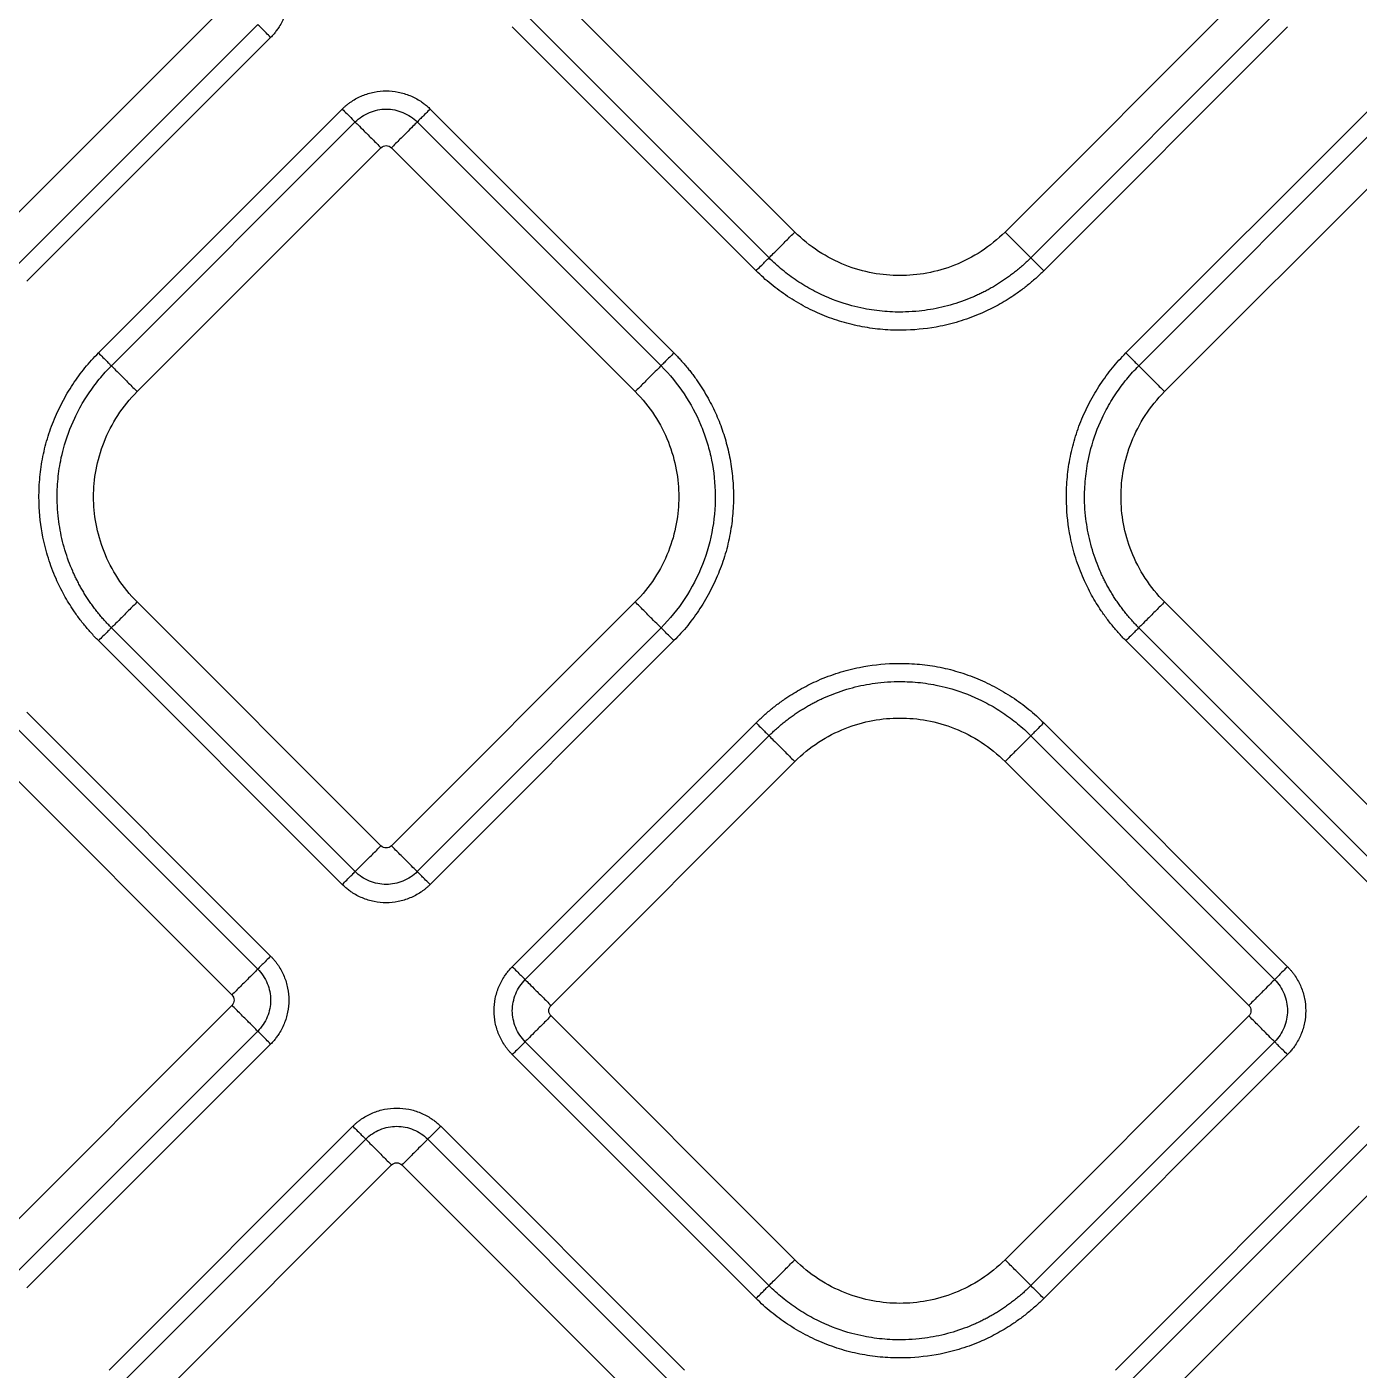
# Model space of a CAD drawing. Extents: x 0 to 84, y -21 to 126.
# Drawn here: x 48.219 to 51.818, y 34.201 to 37.829 of the extents above; entities that cross this region are included whole.
import ezdxf

# ---------------------------------------------------------------- set-up
doc = ezdxf.new("R2010")
doc.units = 0
doc.header["$MEASUREMENT"] = 0
doc.layers.add('1', color=4, linetype='Continuous')

# ---------------------------------------------------------------- blocks, each defined once
blk = doc.blocks.new('PRODIGY')
at = {"layer": '1', "color": 3, "linetype": 'Continuous', "lineweight": 25}
for p, q in [((50.2936, 37.2752), (49.6349, 37.9338)), ((51.5202, 37.9338), (50.8616, 37.2752)), ((48.7729, 37.9053), (48.1142, 37.2467)), ((50.2239, 37.2055), (49.5652, 37.8641)), ((51.5899, 37.8641), (50.9313, 37.2055)), ((48.8426, 37.8356), (48.1839, 37.177)), ((50.189, 37.1706), (49.5304, 37.8293)), ((51.6248, 37.8293), (50.9661, 37.1706)), ((48.8774, 37.8008), (48.2188, 37.1421)), ((48.4123, 36.9486), (49.0709, 37.6073)), ((49.3084, 37.6073), (49.967, 36.9486)), ((51.1881, 36.9486), (51.8468, 37.6073)), ((48.4471, 36.9138), (49.1058, 37.5724)), ((49.2735, 37.5724), (49.9322, 36.9138)), ((51.223, 36.9138), (51.8816, 37.5725)), ((48.5168, 36.844), (49.1755, 37.5027)), ((49.2038, 37.5027), (49.8625, 36.844)), ((51.2927, 36.8441), (51.9513, 37.5027)), ((49.1755, 35.6174), (48.5168, 36.2761)), ((49.8625, 36.2761), (49.2038, 35.6174)), ((51.9513, 35.6174), (51.2927, 36.2761)), ((49.0709, 35.5129), (48.4123, 36.1715)), ((49.1058, 35.5477), (48.4471, 36.2064)), ((49.9322, 36.2064), (49.2735, 35.5477)), ((49.967, 36.1715), (49.3084, 35.5129)), ((51.8468, 35.5129), (51.1881, 36.1715)), ((51.8816, 35.5477), (51.223, 36.2064)), ((48.2188, 35.978), (48.8775, 35.3194)), ((48.184, 35.9432), (48.8426, 35.2845)), ((49.5303, 35.2909), (50.189, 35.9495)), ((50.9661, 35.9495), (51.6247, 35.2909)), ((49.5652, 35.256), (50.2238, 35.9147)), ((50.9312, 35.9147), (51.5899, 35.256)), ((48.1143, 35.8735), (48.7729, 35.2148)), ((49.6349, 35.1863), (50.2935, 35.845)), ((50.8615, 35.845), (51.5202, 35.1863)), ((48.7729, 35.1865), (48.1143, 34.5279)), ((50.2935, 34.4994), (49.6349, 35.158)), ((51.5202, 35.158), (50.8615, 34.4994)), ((48.8426, 35.1168), (48.184, 34.4582)), ((50.2238, 34.4296), (49.5652, 35.0883)), ((51.5899, 35.0883), (50.9312, 34.4296)), ((48.8775, 35.0819), (48.2188, 34.4233)), ((50.189, 34.3948), (49.5303, 35.0534)), ((51.6247, 35.0534), (50.9661, 34.3948)), ((48.4408, 34.2013), (49.0994, 34.86)), ((49.3369, 34.86), (49.9955, 34.2013)), ((51.1596, 34.2013), (51.8183, 34.8599)), ((48.4756, 34.1665), (49.1343, 34.8251)), ((49.302, 34.8251), (49.9607, 34.1665)), ((51.1945, 34.1664), (51.8531, 34.8251)), ((48.5453, 34.0968), (49.204, 34.7554)), ((49.2323, 34.7554), (49.891, 34.0968)), ((51.2642, 34.0967), (51.9228, 34.7554))]:
    blk.add_line(p, q, dxfattribs=at)
for points, knots in [([(48.8774, 38.0382), (48.8793, 38.0362), (48.8832, 38.0323), (48.8885, 38.026), (48.8936, 38.0195), (48.8999, 38.0105), (48.907, 37.9987), (48.914, 37.9838), (48.9196, 37.9683), (48.9249, 37.947), (48.9277, 37.9195), (48.9249, 37.892), (48.9196, 37.8707), (48.914, 37.8552), (48.907, 37.8403), (48.8994, 37.8277), (48.892, 37.8172), (48.885, 37.8087), (48.88, 37.8034), (48.8774, 37.8008)], [0, 0, 0, 0, 0.031198, 0.062422, 0.093752, 0.125266, 0.187622, 0.250173, 0.31267, 0.375042, 0.499989, 0.624937, 0.687308, 0.749825, 0.812368, 0.874743, 0.916727, 0.958417, 1, 1, 1, 1]), ([(48.8774, 37.8008), (48.8735, 37.8047), (48.8694, 37.8088), (48.8614, 37.8168), (48.8576, 37.8206), (48.8511, 37.8272), (48.8484, 37.8298), (48.8445, 37.8338), (48.8432, 37.835), (48.8426, 37.8356)], [0, 0, 0, 0, 0.25, 0.25, 0.5, 0.5, 0.75, 0.75, 1, 1, 1, 1]), ([(49.0709, 37.6073), (49.0729, 37.6092), (49.0768, 37.613), (49.0831, 37.6183), (49.0896, 37.6234), (49.0986, 37.6297), (49.1104, 37.6368), (49.1254, 37.6438), (49.1409, 37.6494), (49.1622, 37.6548), (49.1896, 37.6576), (49.2171, 37.6548), (49.2384, 37.6494), (49.2539, 37.6438), (49.2689, 37.6368), (49.2815, 37.6293), (49.2919, 37.6218), (49.3005, 37.6149), (49.3057, 37.6098), (49.3084, 37.6073)], [0, 0, 0, 0, 0.031198, 0.062422, 0.093752, 0.125266, 0.187622, 0.250173, 0.31267, 0.375042, 0.499989, 0.624937, 0.687308, 0.749825, 0.812368, 0.874743, 0.916727, 0.958417, 1, 1, 1, 1]), ([(49.0709, 37.6073), (49.0792, 37.599), (49.0874, 37.5908), (49.1001, 37.5781), (49.1044, 37.5738), (49.1058, 37.5724)], [0, 0, 0, 0, 0.5, 0.5, 1, 1, 1, 1]), ([(49.1058, 37.5724), (49.1166, 37.5833), (49.1299, 37.592), (49.1587, 37.604), (49.1743, 37.6072), (49.205, 37.6072), (49.2206, 37.604), (49.2494, 37.592), (49.2627, 37.5833), (49.2735, 37.5724)], [0, 0, 0, 0, 0.25, 0.25, 0.5, 0.5, 0.75, 0.75, 1, 1, 1, 1]), ([(49.3084, 37.6073), (49.3044, 37.6033), (49.3003, 37.5992), (49.2923, 37.5912), (49.2885, 37.5874), (49.282, 37.5809), (49.2793, 37.5782), (49.2753, 37.5743), (49.2741, 37.573), (49.2735, 37.5724)], [0, 0, 0, 0, 0.25, 0.25, 0.5, 0.5, 0.75, 0.75, 1, 1, 1, 1]), ([(49.1058, 37.5724), (49.1071, 37.5711), (49.1098, 37.5684), (49.1181, 37.5601), (49.1238, 37.5544), (49.1371, 37.5412), (49.1447, 37.5336), (49.1602, 37.518), (49.1681, 37.5101), (49.1755, 37.5027)], [0, 0, 0, 0, 0.25, 0.25, 0.5, 0.5, 0.75, 0.75, 1, 1, 1, 1]), ([(49.2735, 37.5724), (49.2722, 37.5711), (49.2695, 37.5684), (49.2611, 37.56), (49.2555, 37.5544), (49.2422, 37.5411), (49.2346, 37.5335), (49.219, 37.518), (49.2112, 37.5101), (49.2038, 37.5027)], [0, 0, 0, 0, 0.25, 0.25, 0.5, 0.5, 0.75, 0.75, 1, 1, 1, 1]), ([(50.2239, 37.2055), (50.2252, 37.2068), (50.2279, 37.2095), (50.2363, 37.2178), (50.2419, 37.2235), (50.2552, 37.2368), (50.2628, 37.2444), (50.2783, 37.2599), (50.2862, 37.2678), (50.2936, 37.2752)], [0, 0, 0, 0, 0.25, 0.25, 0.5, 0.5, 0.75, 0.75, 1, 1, 1, 1]), ([(50.8616, 37.2752), (50.842, 37.2556), (50.8203, 37.238), (50.7744, 37.208), (50.7501, 37.1955), (50.7007, 37.1759), (50.6755, 37.1688), (50.6258, 37.1596), (50.6012, 37.1575), (50.5539, 37.1575), (50.5294, 37.1596), (50.4796, 37.1688), (50.4545, 37.1759), (50.405, 37.1955), (50.3808, 37.208), (50.3348, 37.238), (50.3132, 37.2556), (50.2936, 37.2752)], [0, 0, 0, 0, 0.125, 0.125, 0.25, 0.25, 0.375, 0.375, 0.5, 0.5, 0.625, 0.625, 0.75, 0.75, 0.875, 0.875, 1, 1, 1, 1]), ([(50.9313, 37.2055), (50.93, 37.2068), (50.9273, 37.2095), (50.9189, 37.2178), (50.9132, 37.2235), (50.8999, 37.2368), (50.8923, 37.2444), (50.8768, 37.2599), (50.8689, 37.2678), (50.8616, 37.2752)], [0, 0, 0, 0, 0.25, 0.25, 0.5, 0.5, 0.75, 0.75, 1, 1, 1, 1]), ([(50.189, 37.1706), (50.1929, 37.1745), (50.1971, 37.1787), (50.2051, 37.1867), (50.2089, 37.1905), (50.2154, 37.197), (50.2181, 37.1997), (50.222, 37.2036), (50.2233, 37.2049), (50.2239, 37.2055)], [0, 0, 0, 0, 0.25, 0.25, 0.5, 0.5, 0.75, 0.75, 1, 1, 1, 1]), ([(50.9313, 37.2055), (50.928, 37.2022), (50.9213, 37.1957), (50.9111, 37.1863), (50.9007, 37.1773), (50.8902, 37.1686), (50.8795, 37.1603), (50.8687, 37.1523), (50.8578, 37.1447), (50.8467, 37.1375), (50.8356, 37.1306), (50.8245, 37.1241), (50.8132, 37.1179), (50.8019, 37.112), (50.7904, 37.1064), (50.7736, 37.0988), (50.7409, 37.0856), (50.6912, 37.0707), (50.6378, 37.0618), (50.5862, 37.0583), (50.5362, 37.0596), (50.4877, 37.0664), (50.4298, 37.0799), (50.3836, 37.0968), (50.3423, 37.1175), (50.3205, 37.1299), (50.2994, 37.1432), (50.2791, 37.1575), (50.2597, 37.1727), (50.2412, 37.1886), (50.2296, 37.1999), (50.2239, 37.2055)], [0, 0, 0, 0, 0.017777, 0.035429, 0.05295, 0.070335, 0.087579, 0.104678, 0.121626, 0.138422, 0.15506, 0.171537, 0.18785, 0.204007, 0.220236, 0.23663, 0.2744, 0.355233, 0.434067, 0.480754, 0.552371, 0.624938, 0.667358, 0.779414, 0.811539, 0.843523, 0.875325, 0.90691, 0.93824, 0.96928, 1, 1, 1, 1]), ([(50.9661, 37.1706), (50.9624, 37.1743), (50.9585, 37.1782), (50.9507, 37.186), (50.9469, 37.1898), (50.9403, 37.1964), (50.9375, 37.1993), (50.9333, 37.2035), (50.9319, 37.2048), (50.9313, 37.2055)], [0, 0, 0, 0, 0.25, 0.25, 0.5, 0.5, 0.75, 0.75, 1, 1, 1, 1]), ([(50.9661, 37.1706), (50.9626, 37.1671), (50.9555, 37.1601), (50.9445, 37.15), (50.9332, 37.1402), (50.9217, 37.1307), (50.9099, 37.1215), (50.8978, 37.1125), (50.876, 37.0973), (50.8434, 37.0774), (50.796, 37.054), (50.7438, 37.0343), (50.6758, 37.0168), (50.6066, 37.0091), (50.5382, 37.0104), (50.4824, 37.0171), (50.4273, 37.0296), (50.3737, 37.048), (50.3223, 37.0718), (50.2819, 37.0958), (50.2512, 37.1171), (50.2294, 37.1339), (50.2086, 37.1517), (50.1955, 37.1643), (50.189, 37.1706)], [0, 0, 0, 0, 0.017341, 0.034665, 0.051985, 0.069313, 0.086663, 0.104047, 0.121478, 0.179141, 0.236743, 0.304922, 0.372836, 0.480686, 0.54577, 0.610337, 0.67596, 0.741895, 0.807114, 0.872629, 0.904913, 0.936849, 0.968517, 1, 1, 1, 1]), ([(48.4123, 36.1715), (48.4088, 36.1751), (48.4018, 36.1822), (48.3917, 36.1932), (48.3819, 36.2044), (48.3723, 36.216), (48.3631, 36.2278), (48.3542, 36.2398), (48.339, 36.2617), (48.319, 36.2942), (48.2956, 36.3416), (48.2759, 36.3938), (48.2585, 36.4619), (48.2507, 36.531), (48.252, 36.5994), (48.2587, 36.6553), (48.2713, 36.7104), (48.2897, 36.764), (48.3135, 36.8154), (48.3374, 36.8558), (48.3587, 36.8864), (48.3756, 36.9082), (48.3933, 36.9291), (48.406, 36.9421), (48.4123, 36.9486)], [0, 0, 0, 0, 0.017341, 0.034665, 0.051985, 0.069313, 0.086663, 0.104047, 0.121478, 0.179141, 0.236743, 0.304922, 0.372836, 0.480686, 0.54577, 0.610337, 0.67596, 0.741895, 0.807114, 0.872629, 0.904913, 0.936849, 0.968517, 1, 1, 1, 1]), ([(48.4123, 36.9486), (48.4162, 36.9447), (48.4204, 36.9405), (48.4283, 36.9326), (48.4321, 36.9287), (48.4387, 36.9222), (48.4414, 36.9195), (48.4453, 36.9156), (48.4465, 36.9144), (48.4471, 36.9138)], [0, 0, 0, 0, 0.25, 0.25, 0.5, 0.5, 0.75, 0.75, 1, 1, 1, 1]), ([(49.967, 36.9486), (49.9633, 36.9449), (49.9594, 36.941), (49.9516, 36.9332), (49.9478, 36.9294), (49.9412, 36.9228), (49.9383, 36.9199), (49.9342, 36.9158), (49.9328, 36.9144), (49.9322, 36.9138)], [0, 0, 0, 0, 0.25, 0.25, 0.5, 0.5, 0.75, 0.75, 1, 1, 1, 1]), ([(49.967, 36.9486), (49.9702, 36.9454), (49.9765, 36.939), (49.9857, 36.9291), (49.9946, 36.919), (50.0033, 36.9087), (50.0117, 36.8981), (50.0199, 36.8873), (50.0278, 36.8764), (50.0378, 36.8618), (50.0496, 36.8433), (50.0665, 36.8136), (50.0848, 36.7759), (50.1023, 36.7291), (50.1155, 36.6802), (50.1244, 36.6292), (50.1285, 36.576), (50.1274, 36.5219), (50.1209, 36.4668), (50.1087, 36.4122), (50.0905, 36.3586), (50.0669, 36.307), (50.043, 36.2661), (50.0215, 36.235), (50.0044, 36.2127), (49.9863, 36.1914), (49.9734, 36.1781), (49.967, 36.1715)], [0, 0, 0, 0, 0.015653, 0.03129, 0.046922, 0.062557, 0.078206, 0.093877, 0.10958, 0.125325, 0.155378, 0.185662, 0.243925, 0.301095, 0.359088, 0.419952, 0.480645, 0.544392, 0.607866, 0.673169, 0.738587, 0.80425, 0.870202, 0.903106, 0.935649, 0.967918, 1, 1, 1, 1]), ([(51.1881, 36.1715), (51.1846, 36.1751), (51.1776, 36.1822), (51.1675, 36.1932), (51.1577, 36.2045), (51.1482, 36.216), (51.1389, 36.2278), (51.13, 36.2399), (51.1148, 36.2617), (51.0949, 36.2943), (51.0715, 36.3416), (51.0517, 36.3938), (51.0343, 36.4619), (51.0266, 36.5311), (51.0279, 36.5994), (51.0346, 36.6553), (51.0471, 36.7104), (51.0655, 36.764), (51.0893, 36.8154), (51.1133, 36.8558), (51.1346, 36.8864), (51.1514, 36.9083), (51.1692, 36.9291), (51.1818, 36.9421), (51.1881, 36.9486)], [0, 0, 0, 0, 0.0173412, 0.0346651, 0.0519847, 0.069313, 0.0866627, 0.1040468, 0.121478, 0.1791406, 0.2367426, 0.3049223, 0.3728359, 0.4806859, 0.5457701, 0.6103365, 0.6759598, 0.7418949, 0.807114, 0.8726293, 0.9049132, 0.9368491, 0.9685172, 1, 1, 1, 1]), ([(51.1881, 36.9486), (51.192, 36.9447), (51.1962, 36.9406), (51.2041, 36.9326), (51.208, 36.9288), (51.2145, 36.9223), (51.2172, 36.9196), (51.2211, 36.9156), (51.2223, 36.9144), (51.223, 36.9138)], [0, 0, 0, 0, 0.25, 0.25, 0.5, 0.5, 0.75, 0.75, 1, 1, 1, 1]), ([(48.4471, 36.2064), (48.4439, 36.2097), (48.4374, 36.2163), (48.428, 36.2265), (48.419, 36.2369), (48.4103, 36.2474), (48.402, 36.2581), (48.394, 36.2689), (48.3864, 36.2799), (48.3792, 36.2909), (48.3723, 36.302), (48.3657, 36.3132), (48.3596, 36.3244), (48.3537, 36.3357), (48.3481, 36.3472), (48.3405, 36.364), (48.3272, 36.3968), (48.3124, 36.4464), (48.3034, 36.4999), (48.3, 36.5514), (48.3013, 36.6015), (48.3081, 36.65), (48.3216, 36.7079), (48.3385, 36.754), (48.3592, 36.7953), (48.3715, 36.8171), (48.3849, 36.8382), (48.3992, 36.8585), (48.4144, 36.8779), (48.4303, 36.8964), (48.4415, 36.908), (48.4471, 36.9138)], [0, 0, 0, 0, 0.017777, 0.035429, 0.05295, 0.070335, 0.087579, 0.104677, 0.121626, 0.138422, 0.15506, 0.171537, 0.18785, 0.204007, 0.220236, 0.23663, 0.2744, 0.355233, 0.434068, 0.480754, 0.552371, 0.624938, 0.667358, 0.779414, 0.811539, 0.843523, 0.875326, 0.90691, 0.93824, 0.96928, 1, 1, 1, 1]), ([(48.4471, 36.9138), (48.4484, 36.9124), (48.4512, 36.9097), (48.4595, 36.9014), (48.4652, 36.8957), (48.4785, 36.8824), (48.4861, 36.8748), (48.5016, 36.8593), (48.5095, 36.8514), (48.5168, 36.844)], [0, 0, 0, 0, 0.25, 0.25, 0.5, 0.5, 0.75, 0.75, 1, 1, 1, 1]), ([(49.9322, 36.9138), (49.9309, 36.9124), (49.9282, 36.9097), (49.9198, 36.9014), (49.9141, 36.8957), (49.9008, 36.8824), (49.8932, 36.8748), (49.8777, 36.8593), (49.8698, 36.8514), (49.8625, 36.844)], [0, 0, 0, 0, 0.25, 0.25, 0.5, 0.5, 0.75, 0.75, 1, 1, 1, 1]), ([(49.9322, 36.9138), (49.9559, 36.8901), (49.9767, 36.8644), (50.0123, 36.8111), (50.027, 36.7835), (50.0447, 36.7419), (50.0498, 36.7282), (50.059, 36.6997), (50.063, 36.6851), (50.0732, 36.6398), (50.0774, 36.6081), (50.0794, 36.5428), (50.0772, 36.5092), (50.0658, 36.4424), (50.0566, 36.4091), (50.0313, 36.3449), (50.0153, 36.314), (49.9776, 36.2566), (49.9559, 36.23), (49.9322, 36.2064)], [0, 0, 0, 0, 0.125, 0.125, 0.25, 0.25, 0.3125, 0.3125, 0.375, 0.375, 0.5, 0.5, 0.625, 0.625, 0.75, 0.75, 0.875, 0.875, 1, 1, 1, 1]), ([(51.223, 36.2064), (51.2197, 36.2097), (51.2132, 36.2163), (51.2038, 36.2265), (51.1948, 36.2369), (51.1861, 36.2475), (51.1778, 36.2581), (51.1698, 36.269), (51.1622, 36.2799), (51.155, 36.2909), (51.1481, 36.302), (51.1416, 36.3132), (51.1354, 36.3244), (51.1295, 36.3357), (51.1239, 36.3472), (51.1163, 36.364), (51.1031, 36.3968), (51.0882, 36.4465), (51.0793, 36.4999), (51.0758, 36.5514), (51.0771, 36.6015), (51.0839, 36.65), (51.0974, 36.7079), (51.1143, 36.7541), (51.135, 36.7953), (51.1473, 36.8172), (51.1607, 36.8383), (51.175, 36.8586), (51.1902, 36.8779), (51.2061, 36.8964), (51.2173, 36.908), (51.223, 36.9138)], [0, 0, 0, 0, 0.017777, 0.035429, 0.05295, 0.070335, 0.087579, 0.104678, 0.121627, 0.138422, 0.15506, 0.171537, 0.18785, 0.204007, 0.220236, 0.23663, 0.2744, 0.355233, 0.434067, 0.480754, 0.552371, 0.624938, 0.667358, 0.779414, 0.811539, 0.843523, 0.875326, 0.90691, 0.93824, 0.96928, 1, 1, 1, 1]), ([(51.223, 36.9138), (51.2243, 36.9125), (51.227, 36.9098), (51.2353, 36.9014), (51.241, 36.8957), (51.2543, 36.8825), (51.2619, 36.8749), (51.2774, 36.8593), (51.2853, 36.8515), (51.2927, 36.8441)], [0, 0, 0, 0, 0.25, 0.25, 0.5, 0.5, 0.75, 0.75, 1, 1, 1, 1]), ([(48.5168, 36.2761), (48.4972, 36.2957), (48.4797, 36.3173), (48.4497, 36.3632), (48.4372, 36.3875), (48.4176, 36.4369), (48.4105, 36.4621), (48.4013, 36.5118), (48.3992, 36.5364), (48.3992, 36.5837), (48.4013, 36.6083), (48.4105, 36.658), (48.4176, 36.6832), (48.4372, 36.7326), (48.4497, 36.7569), (48.4797, 36.8028), (48.4972, 36.8244), (48.5168, 36.844)], [0, 0, 0, 0, 0.125, 0.125, 0.25, 0.25, 0.375, 0.375, 0.5, 0.5, 0.625, 0.625, 0.75, 0.75, 0.875, 0.875, 1, 1, 1, 1]), ([(49.8625, 36.844), (49.8821, 36.8244), (49.8996, 36.8028), (49.9296, 36.7569), (49.9421, 36.7326), (49.9617, 36.6832), (49.9688, 36.658), (49.978, 36.6083), (49.9801, 36.5837), (49.9801, 36.5364), (49.978, 36.5118), (49.9688, 36.4621), (49.9617, 36.4369), (49.9421, 36.3875), (49.9296, 36.3632), (49.8996, 36.3173), (49.8821, 36.2957), (49.8625, 36.2761)], [0, 0, 0, 0, 0.125, 0.125, 0.25, 0.25, 0.375, 0.375, 0.5, 0.5, 0.625, 0.625, 0.75, 0.75, 0.875, 0.875, 1, 1, 1, 1]), ([(51.2927, 36.2761), (51.2731, 36.2957), (51.2555, 36.3173), (51.2255, 36.3633), (51.213, 36.3875), (51.1934, 36.437), (51.1863, 36.4621), (51.1771, 36.5119), (51.175, 36.5364), (51.175, 36.5837), (51.1771, 36.6083), (51.1863, 36.658), (51.1934, 36.6832), (51.213, 36.7326), (51.2255, 36.7569), (51.2555, 36.8028), (51.2731, 36.8245), (51.2927, 36.8441)], [0, 0, 0, 0, 0.125, 0.125, 0.25, 0.25, 0.375, 0.375, 0.5, 0.5, 0.625, 0.625, 0.75, 0.75, 0.875, 0.875, 1, 1, 1, 1]), ([(48.5168, 36.2761), (48.5095, 36.2687), (48.5016, 36.2608), (48.4861, 36.2453), (48.4785, 36.2377), (48.4652, 36.2244), (48.4595, 36.2187), (48.4512, 36.2104), (48.4484, 36.2077), (48.4471, 36.2064)], [0, 0, 0, 0, 0.25, 0.25, 0.5, 0.5, 0.75, 0.75, 1, 1, 1, 1]), ([(49.9322, 36.2064), (49.9309, 36.2077), (49.9282, 36.2104), (49.9198, 36.2187), (49.9141, 36.2244), (49.9008, 36.2377), (49.8932, 36.2453), (49.8777, 36.2608), (49.8698, 36.2687), (49.8625, 36.2761)], [0, 0, 0, 0, 0.25, 0.25, 0.5, 0.5, 0.75, 0.75, 1, 1, 1, 1]), ([(51.2927, 36.2761), (51.2853, 36.2687), (51.2774, 36.2608), (51.2619, 36.2453), (51.2543, 36.2377), (51.241, 36.2244), (51.2353, 36.2188), (51.227, 36.2104), (51.2243, 36.2077), (51.223, 36.2064)], [0, 0, 0, 0, 0.25, 0.25, 0.5, 0.5, 0.75, 0.75, 1, 1, 1, 1]), ([(48.4471, 36.2064), (48.4465, 36.2057), (48.4453, 36.2045), (48.4414, 36.2006), (48.4387, 36.1979), (48.4321, 36.1914), (48.4283, 36.1875), (48.4204, 36.1796), (48.4162, 36.1754), (48.4123, 36.1715)], [0, 0, 0, 0, 0.25, 0.25, 0.5, 0.5, 0.75, 0.75, 1, 1, 1, 1]), ([(49.967, 36.1715), (49.9631, 36.1754), (49.959, 36.1796), (49.951, 36.1875), (49.9472, 36.1914), (49.9406, 36.1979), (49.9379, 36.2006), (49.934, 36.2045), (49.9328, 36.2057), (49.9322, 36.2064)], [0, 0, 0, 0, 0.25, 0.25, 0.5, 0.5, 0.75, 0.75, 1, 1, 1, 1]), ([(51.223, 36.2064), (51.2223, 36.2058), (51.2211, 36.2045), (51.2172, 36.2006), (51.2145, 36.1979), (51.208, 36.1914), (51.2041, 36.1876), (51.1962, 36.1796), (51.192, 36.1755), (51.1881, 36.1715)], [0, 0, 0, 0, 0.25, 0.25, 0.5, 0.5, 0.75, 0.75, 1, 1, 1, 1]), ([(50.189, 35.9495), (50.1925, 35.953), (50.1996, 35.96), (50.2107, 35.9701), (50.2219, 35.98), (50.2335, 35.9895), (50.2453, 35.9987), (50.2573, 36.0076), (50.2792, 36.0228), (50.3117, 36.0428), (50.3591, 36.0662), (50.4113, 36.0859), (50.4793, 36.1033), (50.5485, 36.1111), (50.6169, 36.1098), (50.6728, 36.1031), (50.7279, 36.0905), (50.7815, 36.0721), (50.8329, 36.0483), (50.8733, 36.0244), (50.9039, 36.0031), (50.9257, 35.9862), (50.9466, 35.9685), (50.9596, 35.9558), (50.9661, 35.9495)], [0, 0, 0, 0, 0.017341, 0.034665, 0.051985, 0.069313, 0.086663, 0.104047, 0.121478, 0.179141, 0.236743, 0.304922, 0.372836, 0.480686, 0.54577, 0.610337, 0.67596, 0.741895, 0.807114, 0.872629, 0.904913, 0.936849, 0.968517, 1, 1, 1, 1]), ([(50.2238, 35.9147), (50.2272, 35.9179), (50.2338, 35.9244), (50.244, 35.9338), (50.2544, 35.9428), (50.2649, 35.9515), (50.2756, 35.9598), (50.2864, 35.9678), (50.2973, 35.9754), (50.3084, 35.9827), (50.3195, 35.9895), (50.3307, 35.9961), (50.3419, 36.0023), (50.3532, 36.0081), (50.3647, 36.0137), (50.3815, 36.0213), (50.4143, 36.0346), (50.4639, 36.0494), (50.5173, 36.0584), (50.5689, 36.0618), (50.6189, 36.0605), (50.6674, 36.0537), (50.7253, 36.0402), (50.7715, 36.0233), (50.8128, 36.0026), (50.8346, 35.9903), (50.8557, 35.9769), (50.876, 35.9626), (50.8954, 35.9474), (50.9139, 35.9316), (50.9255, 35.9203), (50.9312, 35.9147)], [0, 0, 0, 0, 0.017777, 0.035429, 0.05295, 0.070335, 0.087579, 0.104678, 0.121627, 0.138422, 0.15506, 0.171537, 0.187851, 0.204007, 0.220236, 0.23663, 0.2744, 0.355233, 0.434067, 0.480754, 0.552371, 0.624938, 0.667358, 0.779414, 0.811539, 0.843523, 0.875326, 0.90691, 0.93824, 0.96928, 1, 1, 1, 1]), ([(50.2935, 35.845), (50.3132, 35.8646), (50.3348, 35.8821), (50.3807, 35.9121), (50.405, 35.9246), (50.4544, 35.9442), (50.4796, 35.9513), (50.5293, 35.9605), (50.5539, 35.9626), (50.6012, 35.9626), (50.6258, 35.9605), (50.6755, 35.9513), (50.7007, 35.9442), (50.7501, 35.9246), (50.7744, 35.9121), (50.8203, 35.8821), (50.8419, 35.8646), (50.8615, 35.845)], [0, 0, 0, 0, 0.125, 0.125, 0.25, 0.25, 0.375, 0.375, 0.5, 0.5, 0.625, 0.625, 0.75, 0.75, 0.875, 0.875, 1, 1, 1, 1]), ([(50.189, 35.9495), (50.1927, 35.9458), (50.1966, 35.9419), (50.2044, 35.9341), (50.2082, 35.9303), (50.2148, 35.9237), (50.2177, 35.9209), (50.2218, 35.9167), (50.2232, 35.9153), (50.2238, 35.9147)], [0, 0, 0, 0, 0.25, 0.25, 0.5, 0.5, 0.75, 0.75, 1, 1, 1, 1]), ([(50.9661, 35.9495), (50.9622, 35.9456), (50.958, 35.9415), (50.9501, 35.9335), (50.9462, 35.9297), (50.9397, 35.9231), (50.937, 35.9205), (50.9331, 35.9165), (50.9319, 35.9153), (50.9312, 35.9147)], [0, 0, 0, 0, 0.25, 0.25, 0.5, 0.5, 0.75, 0.75, 1, 1, 1, 1]), ([(50.2238, 35.9147), (50.2252, 35.9134), (50.2279, 35.9107), (50.2362, 35.9023), (50.2419, 35.8966), (50.2552, 35.8833), (50.2628, 35.8757), (50.2783, 35.8602), (50.2862, 35.8523), (50.2935, 35.845)], [0, 0, 0, 0, 0.25, 0.25, 0.5, 0.5, 0.75, 0.75, 1, 1, 1, 1]), ([(50.9312, 35.9147), (50.9299, 35.9134), (50.9272, 35.9107), (50.9189, 35.9023), (50.9132, 35.8966), (50.8999, 35.8833), (50.8923, 35.8757), (50.8768, 35.8602), (50.8689, 35.8523), (50.8615, 35.845)], [0, 0, 0, 0, 0.25, 0.25, 0.5, 0.5, 0.75, 0.75, 1, 1, 1, 1]), ([(49.1058, 35.5477), (49.1071, 35.549), (49.1098, 35.5517), (49.1182, 35.5601), (49.1238, 35.5657), (49.1371, 35.579), (49.1447, 35.5866), (49.1603, 35.6021), (49.1681, 35.61), (49.1755, 35.6174)], [0, 0, 0, 0, 0.25, 0.25, 0.5, 0.5, 0.75, 0.75, 1, 1, 1, 1]), ([(49.2735, 35.5477), (49.2722, 35.549), (49.2695, 35.5517), (49.2612, 35.56), (49.2555, 35.5657), (49.2422, 35.5789), (49.2346, 35.5865), (49.2191, 35.6021), (49.2112, 35.61), (49.2038, 35.6174)], [0, 0, 0, 0, 0.25, 0.25, 0.5, 0.5, 0.75, 0.75, 1, 1, 1, 1]), ([(49.0709, 35.5129), (49.0749, 35.5168), (49.079, 35.5209), (49.087, 35.5289), (49.0908, 35.5327), (49.0973, 35.5392), (49.1, 35.5419), (49.104, 35.5458), (49.1052, 35.5471), (49.1058, 35.5477)], [0, 0, 0, 0, 0.25, 0.25, 0.5, 0.5, 0.75, 0.75, 1, 1, 1, 1]), ([(49.2735, 35.5477), (49.2627, 35.5368), (49.2494, 35.5281), (49.2206, 35.5161), (49.205, 35.513), (49.1743, 35.513), (49.1587, 35.5161), (49.1299, 35.5281), (49.1166, 35.5368), (49.1058, 35.5477)], [0, 0, 0, 0, 0.25, 0.25, 0.5, 0.5, 0.75, 0.75, 1, 1, 1, 1]), ([(49.3084, 35.5129), (49.3001, 35.5211), (49.2919, 35.5293), (49.2792, 35.542), (49.2749, 35.5463), (49.2735, 35.5477)], [0, 0, 0, 0, 0.5, 0.5, 1, 1, 1, 1]), ([(49.3084, 35.5129), (49.3064, 35.5109), (49.3025, 35.5071), (49.2962, 35.5018), (49.2897, 35.4967), (49.2807, 35.4904), (49.2689, 35.4833), (49.2539, 35.4763), (49.2384, 35.4707), (49.2171, 35.4654), (49.1897, 35.4625), (49.1622, 35.4653), (49.1409, 35.4707), (49.1254, 35.4763), (49.1104, 35.4833), (49.0978, 35.4908), (49.0874, 35.4983), (49.0788, 35.5052), (49.0736, 35.5103), (49.0709, 35.5129)], [0, 0, 0, 0, 0.031198, 0.062422, 0.093752, 0.125266, 0.187622, 0.250173, 0.31267, 0.375042, 0.499989, 0.624937, 0.687308, 0.749825, 0.812368, 0.874743, 0.916727, 0.958417, 1, 1, 1, 1]), ([(48.8775, 35.3194), (48.8692, 35.3111), (48.861, 35.3029), (48.8484, 35.2902), (48.844, 35.2859), (48.8426, 35.2845)], [0, 0, 0, 0, 0.5, 0.5, 1, 1, 1, 1]), ([(48.8775, 35.3194), (48.8794, 35.3174), (48.8832, 35.3135), (48.8886, 35.3072), (48.8936, 35.3007), (48.8999, 35.2917), (48.907, 35.2799), (48.914, 35.265), (48.9196, 35.2494), (48.925, 35.2281), (48.9278, 35.2007), (48.925, 35.1732), (48.9196, 35.1519), (48.914, 35.1364), (48.907, 35.1215), (48.8995, 35.1088), (48.892, 35.0984), (48.8851, 35.0898), (48.88, 35.0846), (48.8775, 35.0819)], [0, 0, 0, 0, 0.0311978, 0.062422, 0.0937518, 0.1252655, 0.1876219, 0.2501726, 0.3126696, 0.3750423, 0.4999886, 0.6249367, 0.6873081, 0.7498252, 0.8123684, 0.8747429, 0.9167266, 0.9584166, 1, 1, 1, 1]), ([(48.8426, 35.2845), (48.8413, 35.2832), (48.8386, 35.2805), (48.8303, 35.2722), (48.8247, 35.2665), (48.8114, 35.2532), (48.8038, 35.2456), (48.7882, 35.2301), (48.7803, 35.2222), (48.7729, 35.2148)], [0, 0, 0, 0, 0.25, 0.25, 0.5, 0.5, 0.75, 0.75, 1, 1, 1, 1]), ([(48.8426, 35.2845), (48.8535, 35.2737), (48.8623, 35.2604), (48.8742, 35.2316), (48.8774, 35.216), (48.8774, 35.1853), (48.8742, 35.1697), (48.8623, 35.1409), (48.8535, 35.1276), (48.8426, 35.1168)], [0, 0, 0, 0, 0.25, 0.25, 0.5, 0.5, 0.75, 0.75, 1, 1, 1, 1]), ([(49.5303, 35.0534), (49.5284, 35.0554), (49.5246, 35.0593), (49.5192, 35.0656), (49.5142, 35.0721), (49.5079, 35.0811), (49.5008, 35.093), (49.4938, 35.1079), (49.4882, 35.1234), (49.4828, 35.1447), (49.48, 35.1722), (49.4828, 35.1996), (49.4882, 35.2209), (49.4938, 35.2365), (49.5008, 35.2514), (49.5083, 35.264), (49.5158, 35.2744), (49.5227, 35.283), (49.5278, 35.2882), (49.5303, 35.2909)], [0, 0, 0, 0, 0.031198, 0.062422, 0.093752, 0.125266, 0.187622, 0.250173, 0.31267, 0.375042, 0.499989, 0.624937, 0.687308, 0.749825, 0.812368, 0.874743, 0.916727, 0.958417, 1, 1, 1, 1]), ([(49.5303, 35.2909), (49.5343, 35.287), (49.5384, 35.2828), (49.5464, 35.2748), (49.5502, 35.271), (49.5567, 35.2645), (49.5594, 35.2618), (49.5633, 35.2579), (49.5646, 35.2566), (49.5652, 35.256)], [0, 0, 0, 0, 0.25, 0.25, 0.5, 0.5, 0.75, 0.75, 1, 1, 1, 1]), ([(51.6247, 35.2909), (51.6165, 35.2826), (51.6083, 35.2744), (51.5956, 35.2617), (51.5913, 35.2574), (51.5899, 35.256)], [0, 0, 0, 0, 0.5, 0.5, 1, 1, 1, 1]), ([(51.6247, 35.2909), (51.6267, 35.2889), (51.6305, 35.285), (51.6358, 35.2787), (51.6409, 35.2722), (51.6472, 35.2632), (51.6543, 35.2514), (51.6613, 35.2365), (51.6669, 35.2209), (51.6722, 35.1996), (51.6751, 35.1722), (51.6722, 35.1447), (51.6669, 35.1234), (51.6613, 35.1079), (51.6543, 35.093), (51.6468, 35.0803), (51.6393, 35.0699), (51.6324, 35.0613), (51.6273, 35.0561), (51.6247, 35.0534)], [0, 0, 0, 0, 0.031198, 0.062422, 0.093752, 0.125266, 0.187622, 0.250173, 0.31267, 0.375042, 0.499989, 0.624937, 0.687308, 0.749825, 0.812368, 0.874743, 0.916727, 0.958417, 1, 1, 1, 1]), ([(49.5652, 35.0883), (49.5543, 35.0991), (49.5456, 35.1124), (49.5336, 35.1412), (49.5304, 35.1568), (49.5304, 35.1875), (49.5336, 35.2031), (49.5456, 35.232), (49.5543, 35.2452), (49.5652, 35.256)], [0, 0, 0, 0, 0.25, 0.25, 0.5, 0.5, 0.75, 0.75, 1, 1, 1, 1]), ([(49.5652, 35.256), (49.5665, 35.2547), (49.5692, 35.252), (49.5775, 35.2436), (49.5832, 35.238), (49.5965, 35.2247), (49.6041, 35.2171), (49.6196, 35.2016), (49.6275, 35.1937), (49.6349, 35.1863)], [0, 0, 0, 0, 0.25, 0.25, 0.5, 0.5, 0.75, 0.75, 1, 1, 1, 1]), ([(51.5899, 35.256), (51.5886, 35.2547), (51.5859, 35.252), (51.5776, 35.2437), (51.5719, 35.238), (51.5587, 35.2247), (51.5511, 35.2171), (51.5355, 35.2016), (51.5276, 35.1937), (51.5202, 35.1863)], [0, 0, 0, 0, 0.25, 0.25, 0.5, 0.5, 0.75, 0.75, 1, 1, 1, 1]), ([(51.5899, 35.256), (51.6008, 35.2452), (51.6095, 35.2319), (51.6215, 35.2031), (51.6246, 35.1875), (51.6246, 35.1568), (51.6215, 35.1412), (51.6095, 35.1124), (51.6008, 35.0991), (51.5899, 35.0883)], [0, 0, 0, 0, 0.25, 0.25, 0.5, 0.5, 0.75, 0.75, 1, 1, 1, 1]), ([(48.8426, 35.1168), (48.8413, 35.1181), (48.8386, 35.1208), (48.8303, 35.1292), (48.8246, 35.1349), (48.8113, 35.1482), (48.8037, 35.1558), (48.7882, 35.1713), (48.7803, 35.1792), (48.7729, 35.1865)], [0, 0, 0, 0, 0.25, 0.25, 0.5, 0.5, 0.75, 0.75, 1, 1, 1, 1]), ([(49.6349, 35.158), (49.6275, 35.1506), (49.6196, 35.1428), (49.6041, 35.1273), (49.5965, 35.1196), (49.5832, 35.1064), (49.5775, 35.1007), (49.5692, 35.0923), (49.5665, 35.0896), (49.5652, 35.0883)], [0, 0, 0, 0, 0.25, 0.25, 0.5, 0.5, 0.75, 0.75, 1, 1, 1, 1]), ([(51.5899, 35.0883), (51.5886, 35.0896), (51.5859, 35.0923), (51.5775, 35.1007), (51.5719, 35.1064), (51.5586, 35.1196), (51.551, 35.1273), (51.5355, 35.1428), (51.5276, 35.1506), (51.5202, 35.158)], [0, 0, 0, 0, 0.25, 0.25, 0.5, 0.5, 0.75, 0.75, 1, 1, 1, 1]), ([(48.8775, 35.0819), (48.8735, 35.0859), (48.8694, 35.09), (48.8614, 35.098), (48.8576, 35.1018), (48.8511, 35.1083), (48.8484, 35.111), (48.8445, 35.115), (48.8432, 35.1162), (48.8426, 35.1168)], [0, 0, 0, 0, 0.25, 0.25, 0.5, 0.5, 0.75, 0.75, 1, 1, 1, 1]), ([(49.5652, 35.0883), (49.5646, 35.0877), (49.5633, 35.0865), (49.5594, 35.0825), (49.5567, 35.0798), (49.5502, 35.0733), (49.5464, 35.0695), (49.5384, 35.0615), (49.5343, 35.0574), (49.5303, 35.0534)], [0, 0, 0, 0, 0.25, 0.25, 0.5, 0.5, 0.75, 0.75, 1, 1, 1, 1]), ([(51.6247, 35.0534), (51.6208, 35.0574), (51.6167, 35.0615), (51.6087, 35.0695), (51.6049, 35.0733), (51.5984, 35.0798), (51.5957, 35.0825), (51.5918, 35.0865), (51.5905, 35.0877), (51.5899, 35.0883)], [0, 0, 0, 0, 0.25, 0.25, 0.5, 0.5, 0.75, 0.75, 1, 1, 1, 1]), ([(49.0994, 34.86), (49.1014, 34.8619), (49.1053, 34.8657), (49.1116, 34.8711), (49.1181, 34.8761), (49.1271, 34.8824), (49.1389, 34.8895), (49.1539, 34.8965), (49.1694, 34.9021), (49.1907, 34.9075), (49.2181, 34.9103), (49.2456, 34.9075), (49.2669, 34.9021), (49.2824, 34.8965), (49.2974, 34.8895), (49.31, 34.882), (49.3204, 34.8745), (49.329, 34.8676), (49.3342, 34.8625), (49.3369, 34.86)], [0, 0, 0, 0, 0.031198, 0.062422, 0.093752, 0.125266, 0.187622, 0.250173, 0.31267, 0.375042, 0.499989, 0.624937, 0.687308, 0.749825, 0.812368, 0.874743, 0.916727, 0.958417, 1, 1, 1, 1]), ([(49.0994, 34.86), (49.1077, 34.8517), (49.116, 34.8435), (49.1286, 34.8309), (49.1329, 34.8265), (49.1343, 34.8251)], [0, 0, 0, 0, 0.5, 0.5, 1, 1, 1, 1]), ([(49.1343, 34.8251), (49.1451, 34.836), (49.1584, 34.8448), (49.1872, 34.8567), (49.2028, 34.8599), (49.2335, 34.8599), (49.2491, 34.8567), (49.2779, 34.8448), (49.2912, 34.836), (49.302, 34.8251)], [0, 0, 0, 0, 0.25, 0.25, 0.5, 0.5, 0.75, 0.75, 1, 1, 1, 1]), ([(49.3369, 34.86), (49.3329, 34.8561), (49.3288, 34.8519), (49.3208, 34.8439), (49.317, 34.8401), (49.3105, 34.8336), (49.3078, 34.8309), (49.3039, 34.827), (49.3026, 34.8258), (49.302, 34.8251)], [0, 0, 0, 0, 0.25, 0.25, 0.5, 0.5, 0.75, 0.75, 1, 1, 1, 1]), ([(49.1343, 34.8251), (49.1356, 34.8238), (49.1383, 34.8211), (49.1466, 34.8128), (49.1523, 34.8072), (49.1656, 34.7939), (49.1732, 34.7863), (49.1887, 34.7707), (49.1966, 34.7628), (49.204, 34.7554)], [0, 0, 0, 0, 0.25, 0.25, 0.5, 0.5, 0.75, 0.75, 1, 1, 1, 1]), ([(49.302, 34.8251), (49.3007, 34.8238), (49.298, 34.8211), (49.2896, 34.8128), (49.284, 34.8071), (49.2707, 34.7938), (49.2631, 34.7862), (49.2476, 34.7707), (49.2397, 34.7628), (49.2323, 34.7554)], [0, 0, 0, 0, 0.25, 0.25, 0.5, 0.5, 0.75, 0.75, 1, 1, 1, 1]), ([(50.2238, 34.4296), (50.2252, 34.431), (50.2279, 34.4337), (50.2362, 34.442), (50.2419, 34.4477), (50.2552, 34.461), (50.2628, 34.4686), (50.2783, 34.4841), (50.2862, 34.492), (50.2935, 34.4994)], [0, 0, 0, 0, 0.25, 0.25, 0.5, 0.5, 0.75, 0.75, 1, 1, 1, 1]), ([(50.8615, 34.4994), (50.8419, 34.4797), (50.8203, 34.4622), (50.7744, 34.4322), (50.7501, 34.4197), (50.7007, 34.4001), (50.6755, 34.393), (50.6258, 34.3838), (50.6012, 34.3817), (50.5539, 34.3817), (50.5293, 34.3838), (50.4796, 34.393), (50.4544, 34.4001), (50.405, 34.4197), (50.3807, 34.4322), (50.3348, 34.4622), (50.3132, 34.4797), (50.2935, 34.4994)], [0, 0, 0, 0, 0.125, 0.125, 0.25, 0.25, 0.375, 0.375, 0.5, 0.5, 0.625, 0.625, 0.75, 0.75, 0.875, 0.875, 1, 1, 1, 1]), ([(50.9312, 34.4296), (50.9299, 34.431), (50.9272, 34.4337), (50.9189, 34.442), (50.9132, 34.4477), (50.8999, 34.461), (50.8923, 34.4686), (50.8768, 34.4841), (50.8689, 34.492), (50.8615, 34.4994)], [0, 0, 0, 0, 0.25, 0.25, 0.5, 0.5, 0.75, 0.75, 1, 1, 1, 1]), ([(50.189, 34.3948), (50.1929, 34.3987), (50.1971, 34.4029), (50.205, 34.4108), (50.2088, 34.4147), (50.2154, 34.4212), (50.2181, 34.4239), (50.222, 34.4278), (50.2232, 34.429), (50.2238, 34.4296)], [0, 0, 0, 0, 0.25, 0.25, 0.5, 0.5, 0.75, 0.75, 1, 1, 1, 1]), ([(50.9312, 34.4296), (50.9279, 34.4264), (50.9213, 34.4199), (50.9111, 34.4105), (50.9007, 34.4015), (50.8902, 34.3928), (50.8795, 34.3845), (50.8687, 34.3765), (50.8577, 34.3689), (50.8467, 34.3617), (50.8356, 34.3548), (50.8244, 34.3483), (50.8132, 34.3421), (50.8019, 34.3362), (50.7904, 34.3306), (50.7736, 34.323), (50.7408, 34.3097), (50.6912, 34.2949), (50.6377, 34.2859), (50.5862, 34.2825), (50.5361, 34.2838), (50.4876, 34.2906), (50.4297, 34.3041), (50.3836, 34.321), (50.3423, 34.3417), (50.3204, 34.354), (50.2993, 34.3674), (50.2791, 34.3817), (50.2597, 34.3969), (50.2412, 34.4128), (50.2296, 34.424), (50.2238, 34.4296)], [0, 0, 0, 0, 0.017777, 0.035429, 0.05295, 0.070335, 0.087579, 0.104677, 0.121626, 0.138421, 0.155059, 0.171537, 0.18785, 0.204007, 0.220236, 0.23663, 0.274401, 0.355233, 0.434067, 0.480754, 0.552371, 0.624938, 0.667358, 0.779414, 0.811539, 0.843523, 0.875326, 0.90691, 0.93824, 0.96928, 1, 1, 1, 1]), ([(50.9661, 34.3948), (50.9624, 34.3985), (50.9585, 34.4024), (50.9507, 34.4102), (50.9469, 34.414), (50.9403, 34.4206), (50.9374, 34.4235), (50.9332, 34.4276), (50.9319, 34.429), (50.9312, 34.4296)], [0, 0, 0, 0, 0.25, 0.25, 0.5, 0.5, 0.75, 0.75, 1, 1, 1, 1]), ([(50.9661, 34.3948), (50.9625, 34.3913), (50.9554, 34.3843), (50.9444, 34.3742), (50.9332, 34.3644), (50.9216, 34.3548), (50.9098, 34.3456), (50.8978, 34.3367), (50.8759, 34.3215), (50.8434, 34.3016), (50.796, 34.2781), (50.7438, 34.2584), (50.6757, 34.241), (50.6065, 34.2333), (50.5382, 34.2346), (50.4823, 34.2413), (50.4272, 34.2538), (50.3736, 34.2722), (50.3222, 34.296), (50.2818, 34.3199), (50.2512, 34.3412), (50.2294, 34.3581), (50.2085, 34.3758), (50.1955, 34.3885), (50.189, 34.3948)], [0, 0, 0, 0, 0.017341, 0.034665, 0.051985, 0.069313, 0.086663, 0.104047, 0.121478, 0.179141, 0.236743, 0.304922, 0.372836, 0.480686, 0.54577, 0.610337, 0.67596, 0.741895, 0.807114, 0.872629, 0.904913, 0.936849, 0.968517, 1, 1, 1, 1])]:
    blk.add_open_spline(points, degree=3, knots=knots, dxfattribs=at)
for points in [[(49.1755, 37.5027), (49.1792, 37.5064), (49.1897, 37.5107), (49.2001, 37.5064), (49.2038, 37.5027)], [(49.2038, 35.6174), (49.2001, 35.6137), (49.1897, 35.6094), (49.1792, 35.6137), (49.1755, 35.6174)], [(48.7729, 35.2148), (48.7766, 35.2111), (48.7809, 35.2007), (48.7766, 35.1902), (48.7729, 35.1865)], [(49.6349, 35.158), (49.6312, 35.1617), (49.6269, 35.1722), (49.6312, 35.1826), (49.6349, 35.1863)], [(51.5202, 35.1863), (51.5239, 35.1826), (51.5282, 35.1722), (51.5239, 35.1617), (51.5202, 35.158)], [(49.204, 34.7554), (49.2077, 34.7591), (49.2182, 34.7634), (49.2286, 34.7591), (49.2323, 34.7554)]]:
    blk.add_open_spline(points, degree=3, dxfattribs=at)

msp = doc.modelspace()

# ---------------------------------------------------------------- block references
at = {"layer": '1'}
msp.add_blockref('PRODIGY', (0, 0), dxfattribs=at)

doc.saveas('drawing.dxf')
